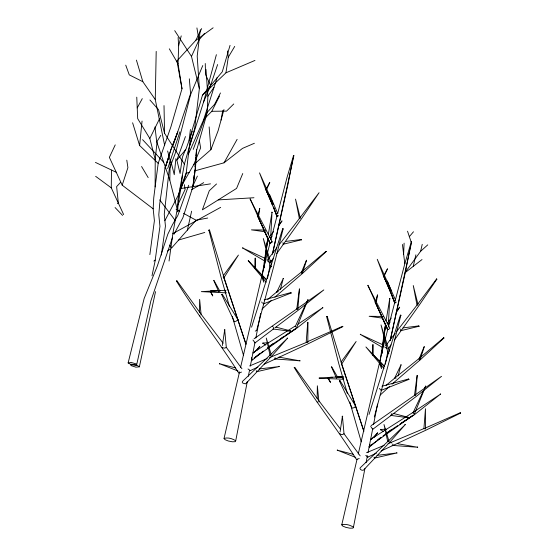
<?xml version="1.0" encoding="UTF-8"?>
<svg xmlns="http://www.w3.org/2000/svg" width="556" height="556" viewBox="0 0 556 556"><rect width="100%" height="100%" fill="white"/><g stroke="black" fill="none" stroke-linecap="round" stroke-linejoin="round"><path stroke-width="0.83" d="M149.856 254.613L154.401 220.725L153.171 208.82L153.741 197.894L155.131 186.899L155.221 159.53L157.119 141.377L160.767 135.316M263.169 303.854L263.69 303.826L263.69 303.062M263.69 303.826L291.198 292.97L290.878 292.567L264.19 299.865M379.414 388.408L380.895 390.27L381.416 390.249L408.924 379.387L408.604 378.983L381.916 386.281M199.416 312.125L199.632 299.371L201.119 314.675M317.142 398.541L317.358 385.788L318.922 401.946M307.975 322.369L307.815 342.565L306.196 342.162L307.746 322.313M425.548 428.141L425.465 408.729L423.922 428.586L425.542 428.989M123.661 214.602L111.276 187.845L111.478 170.101M164.576 145.005L155.263 99.524L156.201 51.395M200.313 29.663L197.206 56.114L199.354 88.675L194.663 128.624L184.37 164.138L177.962 199.597L177.816 211.794L169.802 180.13L170.219 160.781L167.634 151.01M155.131 186.899L158.196 163.318L170.956 126.692L181.993 88.738L178.066 63.801L178.629 45.759L178.115 37.53M254.815 268.395L255.197 258.04L255.461 268.548L254.829 268.27M372.541 354.811L372.923 344.456L373.187 354.971L372.673 354.957M403.621 254.078L404.101 243.153M205.991 69.396L207.875 96.264L207.173 112.778L196.65 150.238L195.455 168.315L193.001 186.469L182.875 217.778L173.931 234.298M270.779 235.737L272.023 212.183L268.346 234.43M388.505 322.153L389.749 298.607L386.072 320.847M213.747 280.495L218.48 291.115M219.849 291.163L213.914 280.314M331.64 366.731L337.603 377.156L342.621 377.058L337.506 377.204M297.856 309.15L299.51 288.995M415.707 394.663L417.243 375.404M194.065 175.39L193.001 186.469L195.281 167.641L196.532 149.821L195.955 155.791M194.315 172.833L194.558 170.275M194.892 166.869L195.052 165.167M195.462 160.899L195.795 157.494M306.419 260.222L301.276 272.801L301.866 273.469L302.381 273.239L306.578 260.284M424.145 346.638L419.002 359.218L419.592 359.885L420.1 359.656L424.304 346.701M158.196 163.318L139.619 145.512L142.051 121.062M175.898 158.62L174.257 174.688L170.581 160.128M248.025 368.955L250.2 370.477M264.176 364.173L308.51 343.608L342.837 326.664L342.489 326.337L307.551 341.648M365.751 455.371L367.905 457.088L367.092 455.996M381.124 450.958L426.237 430.024L460.563 413.08L460.215 412.76L425.277 428.064M271.113 355.096L270.007 355.103L266.268 338.069L271.05 354.151M270.007 355.103L270.32 354.832L242.492 381.381L242.235 382.194L242.902 383.153L245.488 383.855L246.197 383.272L272.28 355.52L287.535 338.173L270.536 354.631M388.839 441.52L387.727 441.52L383.994 424.492L389.005 441.374M387.727 441.52L388.046 441.249L360.218 467.798L359.954 468.611L360.629 469.577L361.914 470.23L363.214 470.272L363.923 469.688L390.006 441.944L405.261 424.589L388.255 441.047M169.052 261.035L172.867 233.569L180.874 188.526L182.361 175.877M264.072 267.957L267.846 237.836L266.338 247.976M255.232 331.084L256.601 330.57L273.441 267.499L283.157 228.738L282.67 228.773L251.569 327.178M381.896 353.546L385.572 324.252L384.182 333.551M374.327 416.986L391.167 353.915L400.883 315.155L400.396 315.196L369.031 414.415M189.089 140.362L190.43 129.465M264.149 267.665L266.366 249.769M266.581 248.066L267.853 237.843M381.979 353.234L382.827 346.416M383.035 344.713L384.092 336.192M384.411 333.635L385.572 324.259M222.358 345.547L224.687 329.784L226.292 347.319L241.943 368.753M340.084 431.97L342.413 416.201L344.018 433.736L360.177 455.864M277.319 216.729L265.761 189.242L272.642 204.768L265.747 189.387L259.527 172.881L270.814 198.2M297.175 309.032L296.807 308.809L299.385 288.946M395.045 303.152L383.487 275.658L390.715 291.963L383.466 275.804L377.253 259.298L395.511 300.052M408.333 417.32L408.354 417.751L408.333 417.32L393.029 413.351M414.901 395.448L414.533 395.226L417.111 375.363M161.358 255.065L165.438 226.077L164.256 214.241L169.198 169.517L175.932 151.489L190.673 94.402L189.318 78.827M189.478 172.325L186.19 173.229L190.784 134.684L202.453 95.243L225.965 72.808L228.273 57.254L227.592 50.937M262.349 275.011L266.088 249.665M380.193 360.587L382.187 347.069M382.438 345.38L383.932 335.24M164.896 168.864L159.718 203.774L158.794 214.811L159.947 226.375L154.999 261.522L152.003 275.804M258.762 214.936L259.77 208.403L257.984 215.221L258.762 214.936L258.151 214.825M376.488 301.352L377.496 294.819L375.71 301.644L376.398 301.56L376.148 301.143M155.527 291.643L139.375 366.821L135.914 367.175L130.882 365.549L131.23 364.194L136.484 364.979L139.375 366.821M221.045 120.117L222.706 110.679M239.539 371.839L224.04 438.42L224.965 439.643L228.21 440.971L232.269 441.784L235.237 441.7L235.723 440.755L247.35 381.346M248.344 376.252L249.512 370.31M250.339 366.063L254.989 342.301M255.823 338.055L260.639 313.445M267.45 278.639L270.112 265.059M357.07 459.103L341.766 524.836L342.691 526.059L345.936 527.387L349.995 528.2L352.956 528.117L353.449 527.178L364.91 468.611M366.07 462.668L367.398 455.878M368.065 452.487L372.715 428.718M373.549 424.471L377.531 404.101M385.343 364.215L387.831 351.482M277.569 213.942L287.084 177.281L293.568 155.465L287.73 185.509L272.489 254.05M390.215 340.474L405.456 271.926L411.287 241.881L404.81 263.697L388.373 327.025M328.61 378.434L328.186 378.838L328.346 378.087M328.047 378.657L330.486 382.375L328.526 378.191M187.365 230.108L191.625 211.204M266.004 189.325L269.792 182.354L266.616 189.457M272.454 254.036L293.888 155.597M384.175 274.838L387.518 268.777L384.238 275.991M390.18 340.453L411.614 242.013L410.995 241.895M188.692 185.266L177.864 215.387L172.395 224.874L167.829 234.187L157.369 265.9L144.129 298.537L128.13 362.936L131.431 364.743L136.533 365.403L150.878 300.9L172.569 237.342M265.4 230.094L264.545 231.678L251.444 229.871L263.627 229.996M383.126 316.51L382.271 318.101L369.17 316.288L381.353 316.42M413.247 266.352L415.888 254.829M405.456 271.926L420.649 251.256L422.233 244.334M202.766 65.545L190.673 94.402M209.515 230.045L208.903 230.205L209.515 230.045L223.762 276.707L245.919 344.06M240.526 367.627L265.247 261.438L270.001 243.111M262.362 275.727L263.092 276.589L262.571 277.263M263.092 276.589L263.843 282.226L261.661 276.638L262.05 277.09M327.241 316.468L326.629 316.628L327.241 316.468L341.488 363.124L363.916 431.296M358.245 454.043L382.966 347.861L387.727 329.527M380.707 363.478L380.568 362.477L379.595 362.164L379.387 363.054L381.569 368.642L380.811 363.005M270.862 239.775L277.138 215.61M178.629 45.759L181.228 35.89M189.52 146.381L203.524 102.165L216.381 54.683M223.971 109.532L218.119 130.702L210.919 149.654L193.759 164.632L180.04 188.338M280.398 289.405L283.31 278.396L276.895 291.803L267.714 299.482M398.124 375.828L401.036 364.819L394.621 378.219L386.1 385.357M256.198 370.72L257.053 371.352M256.969 371.637L279.216 366.543L259.242 368.962M373.924 457.136L374.772 457.769M374.695 458.054L396.942 452.959L376.968 455.378M230.045 45.363L222.282 71.793L202.453 95.243M168.711 157.73L165.035 168.197L170.914 149.501L177.885 131.411L190.374 94.284M287.16 338.069L287.556 338.27M404.886 424.485L405.282 424.694M165.035 168.197L170.817 150.113L177.76 131.974L172.951 145.658M188.491 153.956L203.739 119.45L217.181 77.416M153.171 208.82L122.188 185.176L127.908 167.641L126.789 160.17M167.69 168.6L179.935 131.869M203.524 102.165L210.606 85.402L217.618 64.538M181.388 187.921L186.329 173.382L186.788 173.25L186.072 173.159L178.129 195.545L164.889 220.635M250.026 198.985L272.197 241.909L270.987 242.909L269.716 243.229L250.249 198.895M269.716 243.229L269.841 242.875M367.752 285.409L389.923 328.325L388.713 329.333L387.442 329.652L368.023 285.263M387.442 329.652L387.567 329.291M192.327 131.244L185.843 149.488L176.843 160.114L180.068 173.521L182.451 157.056L185.614 149.307M176.843 160.114L185.44 136.561M193.238 149.39L206.867 112.673L214.505 104.459L220.475 92.963M301.143 239.497L301.234 239.858L301.143 239.497L285.353 241.471M418.8 325.899L418.96 326.282L418.8 325.899L403.079 327.887M225.166 290.281L201.321 291.636L226.271 292.845L225.256 292.143L225.486 290.482L226.035 290.232M193.759 164.632L200.64 147.82L199.298 140.418M306.836 301.832L308.024 299.545L296.73 327.47L295.236 326.553L305.744 304.153M424.193 389.026L425.75 385.961L414.456 413.886L412.962 412.976L423.47 390.569M223.714 278.076L238.413 255.079L223.262 275.693M341.44 364.493L356.139 341.495L340.981 362.109M242.757 173.514L236.578 188.415L202.377 209.841L209.285 190.743L216.534 183.953M199.354 88.675L191.486 56.427L198.951 40.004L204.406 33.548M192.049 187.761L197.387 176.099M115.238 144.88L109.379 157.355L122.188 185.176M178.038 204.476L185.113 189.478L184.349 184.627M268.673 346.722L296.355 328.547L322.848 307.649L297.863 324.217M399.84 424.235L414.081 414.964L440.574 394.072L412.774 412.552L370.664 439.303M256.768 350.461L259.854 346.284L253.55 353.046M373.959 437.551L377.656 432.749L371.276 439.462M155.221 159.53L149.814 138.486L159.523 118.817M222.324 294.291L221.747 294.604L222.324 294.291L238.017 319.811L235.383 321.674M340.05 380.707L339.473 381.02L340.05 380.707L355.743 406.234L354.415 407.548L352.15 408.201L339.473 381.02M181.993 88.738L176.961 60.924L195.712 40.442L201.675 28.571M203.739 119.45L211.815 111.29L219.544 96.028M272.329 212.343L271.71 212.232M390.055 298.76L389.436 298.655M210.425 291.747L212.76 295.959L211.134 292.456M274.365 358.905L299.983 360.844L278.91 357.126M392.091 445.321L392.953 444.904L392.793 444.008M392.675 445.425L417.702 447.26L397.47 443.681M137.228 107.913L142.28 98.634M195.232 170.741L224.019 162.818L237.12 139.361M225.006 329.896L224.346 329.882M226.292 347.319L224.853 348.146L222.344 347.736L222.15 347.201M342.732 416.319L342.072 416.298M344.018 433.736L342.579 434.57L341.141 434.528L339.876 433.617M228.273 57.254L234.708 46.412M270.557 237.53L271.036 237.711L271.953 236.307M278.361 226.487L282.031 220.871L278.695 224.846M270.112 346.437L270.841 345.325M388.283 323.946L388.762 324.127L390.131 322.028M396.087 312.903L399.688 307.266M290.837 292.637L291.198 293.095M408.604 378.983L408.924 379.512M283.497 278.563L283.087 278.41M401.223 364.979L400.813 364.826M271.509 199.715L273.309 204.476L272.204 204.518L269.611 194.676L277.785 213.636M387.247 281.155L391.292 290.51L391.035 290.899L389.93 290.934L387.469 281.114M207.875 96.264L213.928 87.368M436.849 279.209L436.509 278.973L436.863 279.202L418.897 305.647L394.503 339.945M270.299 262.627L273.288 258.429M276.777 253.529L301.171 219.231L319.068 192.724L300.129 217.542M388.526 348.348L391.014 344.845M417.855 303.965L436.557 279.001M273.531 231.637L269.403 237.065L271.036 237.711M391.257 318.053L387.129 323.481L388.762 324.127M396.935 310.589L399.555 307.211M267.505 259.847L276.909 247.663M278.994 244.953L299.364 218.55L295.528 199.117L300.191 217.598M385.753 345.589L395.156 333.405M396.72 331.376L417.09 304.973L418.119 304.855M272.53 326.74L272.885 326.302M290.607 330.903L290.628 331.327L290.607 330.903L276.11 327.143M411.218 242.027L409.327 236.647L413.483 231.769M319.165 378.226L343.163 379.234M382.215 346.777L383.793 345.7M171.491 248.143L196.073 220.218L207.687 218.035M120.402 182.542L116.628 186.601L118.352 203.135M233.756 103.958L226.528 111.137L211.815 111.29M210.828 292.275L210.321 292.234M261.932 309.164L271.175 300.608M274.873 297.182L302.443 273.476L326.212 251.611L325.934 251.368L326.212 251.611M380.269 395.01L389.513 386.455M391.98 384.168L420.169 359.892L443.931 338.027L443.653 337.791L443.931 338.027M420.649 251.256L427.759 244.855M325.969 251.368L301.15 272.273L276.895 291.803L276.951 292.296M443.695 337.791L418.877 358.696L394.621 378.219L396.018 378.156M263.363 351.1L251.416 360.809L252.056 359.468L251.59 357.619M267.353 347.861L273.573 343.337M381.089 437.516L369.142 447.232L369.775 445.884L369.469 444.654M383.084 435.897L391.299 429.753M297.21 308.677L323.807 289.912L298.329 310.165L274.97 327.818M415.631 394.593L441.527 376.336L416.055 396.588L372.777 429.288L372.235 428.655M224.019 162.818L242.513 148.382L254.398 143.267M405.15 272.635L422.011 259.555M255.315 356.938L256.65 355.916M257.984 354.895L259.993 353.366M369.031 446.419L371.04 444.89M377.712 439.782L381.055 437.231M386.399 433.145L397.7 425.632M254.516 342.239L255.051 342.871L273.601 328.853M322.536 307.447L322.834 307.996M440.255 393.863L440.554 394.412M153.866 261.077L155.221 260.083M167.425 251.124L170.136 249.137M195.712 40.442L213.129 27.8M252.938 352.886L268.346 342.732L262.814 343.094L265.566 344.998M254.189 358.036L295.674 328.645L285.694 335.282M385.002 429.906L386.072 429.149L380.533 429.51L383.292 431.421M369.81 445.947L413.4 415.061L401.279 423.116M254.085 338.736L296.876 308.907M371.109 425.639L414.602 395.323M280.704 338.597L284.269 336.227M267.276 343.49L295.048 326.136M177.044 280.933L176.481 281.1L177.044 280.933L201.675 315.009L223.151 343.191M340.348 428.926L319.401 401.432L294.77 367.349L294.228 367.523C313.619 399.104 336.734 428.141 356.465 459.485L356.667 459.569M191.723 189.659L203.684 182.639M172.867 233.569L220.69 207.346M299.767 360.497L299.934 360.927M391.174 442.951L391.626 442.736M417.493 446.913L417.66 447.344M250.179 370.671L257.956 367.064M367.905 457.088L376.461 453.119M343.761 376.655L342.899 377.649L343.413 379.199M225.965 72.808L254.961 60.43M266.039 189.179L266.574 189.297M249.665 365.924L267.214 358.564M269.611 357.564L306.745 342.281M176.481 281.1C195.9 312.667 219.001 341.725 238.746 373.069L241.499 372.075M294.207 367.516L294.77 367.349M366.592 452.674L384.14 445.321M388.13 443.646L423.922 428.586M356.465 459.485L359.225 458.498M276.895 291.803L278.292 291.733M266.074 259.284L265.059 259.701L264.635 260.952L242.555 247.948L265.504 258.568M283.268 228.968L282.67 228.773M400.994 315.384L400.396 315.196M224.04 438.42C227.925 437.19 232.387 438.621 235.723 440.755M341.766 524.836C345.651 523.613 350.113 525.038 353.449 527.178M178.664 239.997L204.761 232.471M299.246 218.529L300.393 218.439M417.431 304.966L416.972 304.945L413.254 285.534L417.91 304.021M271.342 241.881L272.197 241.909M283.025 244.286L301.234 239.858M418.96 326.282L400.751 330.702L400.709 329.069M271.662 266.665L270.334 266.887L263.301 238.51L271.536 264.934M270.334 266.887L271.05 266.741M388.797 353.192L388.06 353.31L381.027 324.933L389.263 351.35M388.06 353.31L388.776 353.164M235.494 367.905L219.467 363.714L238.058 371.026M353.22 454.322L337.193 450.138L355.784 457.449M390.472 290.545L391.292 290.51M180.874 188.526L210.481 183.855M128.13 362.936L131.195 362.47L136.387 363.992L136.533 365.403M296.807 308.809L297.919 309.087M414.533 395.226L415.645 395.504M279.015 366.237L279.202 366.585M396.741 452.653L396.928 453.008M218.223 199.91L253.96 197.734M319.137 377.948L342.892 376.697M332.453 377.315L328.165 377.448L332.412 377.336M293.86 155.645L293.318 155.534M220.628 290.767L210.439 291.031L219.641 290.545L218.876 291.08L218.821 291.872M278.639 215.742L276.957 216.291L273.559 207.082L276.916 216.597M396.365 302.158L394.684 302.707L391 292.734L394.642 303.02M383.23 344.984L360.281 334.364L382.354 347.368M373.034 354.735L384.71 366.724L365.911 346.951L383.987 368.6M219.592 363.978L219.731 363.561M337.318 450.402L337.457 449.985M262.981 342.969L263.384 343.386L262.863 343.511M380.707 429.392L381.11 429.809L380.589 429.934M290.628 331.327L273.01 328.978L273.677 328.165L273.635 327.234M408.354 417.751L390.729 415.395L391.403 414.581L391.361 413.657M254.989 268.221L255.461 268.548M372.708 354.638L373.187 354.971M237.419 319.665L238.017 319.811M355.138 406.082L355.743 406.234M242.583 248.039L242.972 247.774M360.309 334.462L360.691 334.198M199.986 315.989L199.395 315.509M317.705 402.405L317.122 401.932M248.178 260.736L266.261 282.184M342.44 326.316L342.837 326.685M460.159 412.733L460.563 413.101M95.437 162.415L116.253 172.284M155.263 99.524L142.85 81.704L129.27 74.872L125.739 65.156M176.071 209.244L179.776 211.273M183.48 213.309L196.073 220.218M269.368 262.244L266.984 260.528M387.094 348.661L384.71 346.944M223.109 276.951L223.609 277.305M95.653 176.335L111.276 187.845M337.603 377.156L336.971 377.1L336.54 378.295M255.308 268.312L266.407 279.71M266.352 279.647L248.317 260.59M115.078 207.534L122.556 215.401M142.565 139.646L163.728 162.31M149.911 99.976L158.523 109.678L164.569 133.315L184.37 164.138M370.685 426.417L372.777 429.288M252.966 339.994L255.051 342.871M159.725 199.868L175.203 220.426M383.842 275.908L383.925 275.526L384.335 275.88M174.716 30.643L191.486 56.427M149.814 138.486L137.693 118.65L136.762 97.175M261.688 301.991L262.383 303.131M141.578 166.522L148.181 177.607M169.309 48.81L178.066 63.801M169.802 245.12L171.067 247.385M210.606 85.402L205.553 74.699L205.261 63.509M221.747 294.604L234.423 321.778L234.257 321.389M331.466 366.911L336.206 377.531M282.983 242.652L283.345 244.133M169.802 180.13L156.695 141.676L154.978 126.921M341.384 363.582L363.36 429.718M223.658 277.166L245.905 344.115M407.534 231.206L409.327 236.647M132.613 122.793L139.619 145.512M136.428 60.117L142.85 81.704M347.417 393.69L338.826 363.826L326.629 316.628M349.8 401.988L361.247 441.812M229.447 306.446L221.1 277.402L208.903 230.205M232.311 316.399L243.521 355.395M275.067 357.591L275.227 358.488M196.914 27.932L198.951 40.004M402.44 244.466L404.81 263.697M209.146 126.9L210.919 149.654M164.013 105.591L164.569 133.315M270.974 260.82L270.605 262.515L270.98 260.82M177.357 211.6L177.767 211.676L177.357 211.6M118.671 203.065L117.837 203.531L118.671 203.065M387.893 329.666L375.085 301.922L387.893 329.666M270.167 243.243L257.358 215.499L270.167 243.243"/></g></svg>
